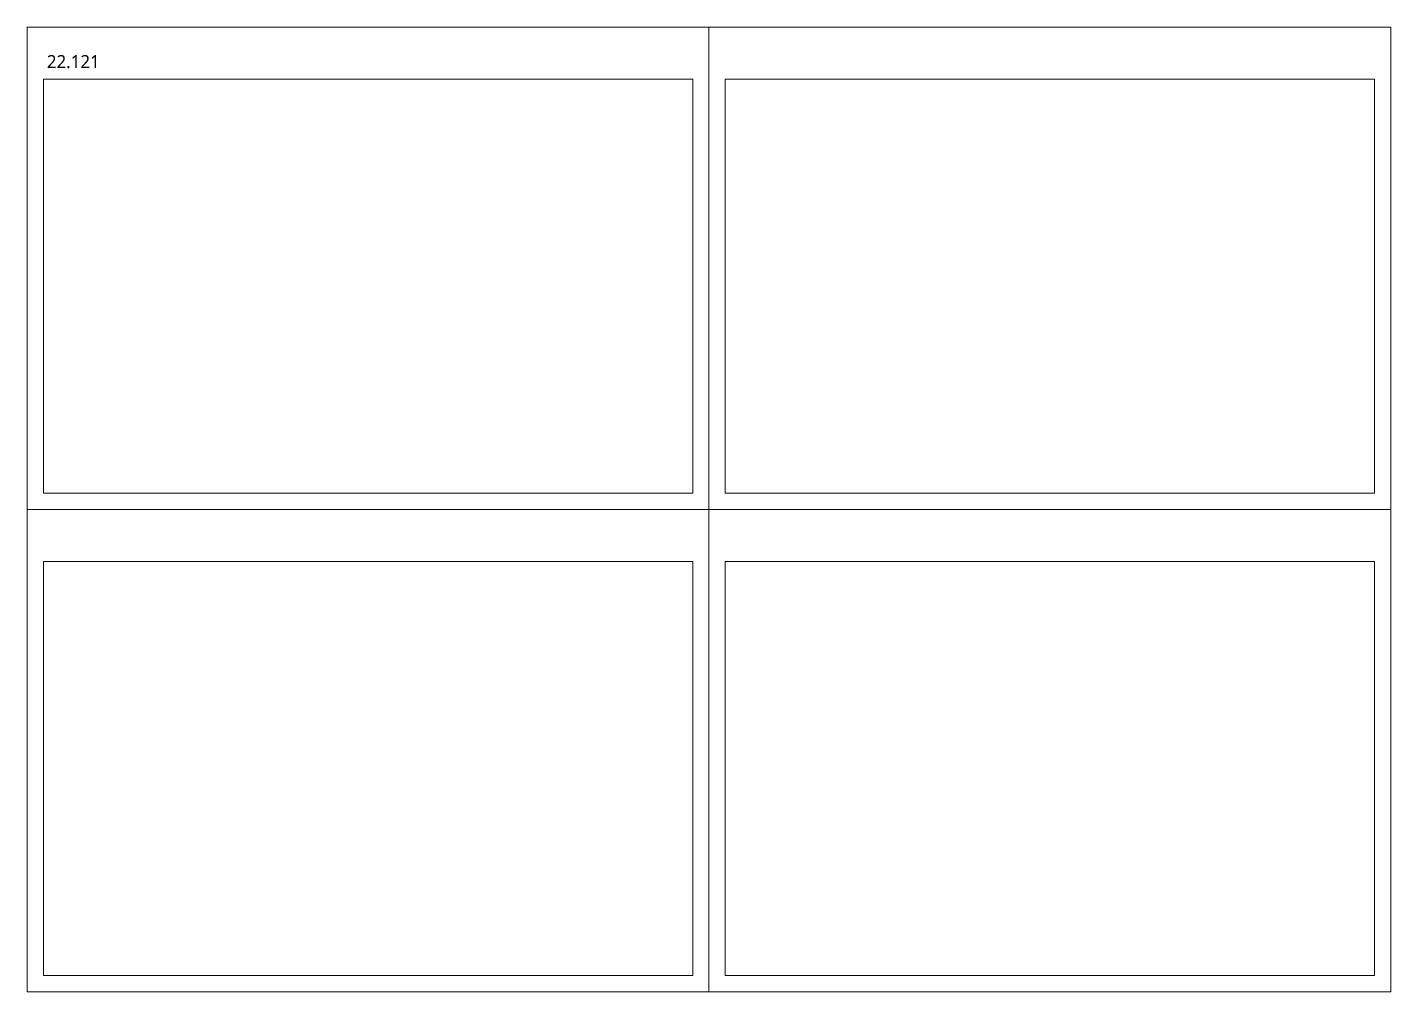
# Model space of a CAD drawing. Header units: millimetres. Extents: x -617 to 12931, y -7813 to -1363.
# Drawn here: x 8731 to 12931, y -7813 to -4843 of the extents above; entities that cross this region are included whole.
import ezdxf

# ---------------------------------------------------------------- set-up
doc = ezdxf.new("R2010")
doc.units = ezdxf.units.MM
doc.layers.add('A-DETL', color=90, linetype='Continuous', lineweight=13)
doc.layers.add('G-ANNO-TEXT', color=231, linetype='Continuous', lineweight=13)
doc.styles.add('Segoe UI_5', font='segoeui.ttf', dxfattribs={"height": 40})

msp = doc.modelspace()

# ---------------------------------------------------------------- linework, layer by layer
at = {"layer": 'A-DETL', "lineweight": 18}
for p, q in [((8730.7, -4843.2), (12930.7, -4843.2)), ((8730.7, -6328.2), (8730.7, -4843.2)), ((10830.7, -4843.2), (10830.7, -7813.2)), ((12930.7, -4843.2), (12930.7, -7813.2)), ((8780.7, -6278.2), (8780.7, -5003.2)), ((8780.7, -5003.2), (10780.7, -5003.2)), ((10780.7, -5003.2), (10780.7, -6278.2)), ((10880.7, -6278.2), (10880.7, -5003.2)), ((10880.7, -5003.2), (12880.7, -5003.2)), ((12880.7, -5003.2), (12880.7, -6278.2)), ((8780.7, -6278.2), (10780.7, -6278.2)), ((10880.7, -6278.2), (12880.7, -6278.2)), ((8730.7, -6328.2), (12930.7, -6328.2)), ((8730.7, -7813.2), (8730.7, -6328.2)), ((8780.7, -7763.2), (8780.7, -6488.2)), ((8780.7, -6488.2), (10780.7, -6488.2)), ((10780.7, -6488.2), (10780.7, -7763.2)), ((10880.7, -7763.2), (10880.7, -6488.2)), ((10880.7, -6488.2), (12880.7, -6488.2)), ((12880.7, -6488.2), (12880.7, -7763.2)), ((8780.7, -7763.2), (10780.7, -7763.2)), ((10880.7, -7763.2), (12880.7, -7763.2)), ((8730.7, -7813.2), (12930.7, -7813.2))]:
    msp.add_line(p, q, dxfattribs=at)

# ---------------------------------------------------------------- texts
at = {"layer": 'G-ANNO-TEXT', "color": 7, "insert": (8791, -4928.8), "char_height": 40, "width": 201.624, "attachment_point": 1, "style": 'Segoe UI_5'}
msp.add_mtext('22.121', dxfattribs=at)

doc.saveas('drawing.dxf')
